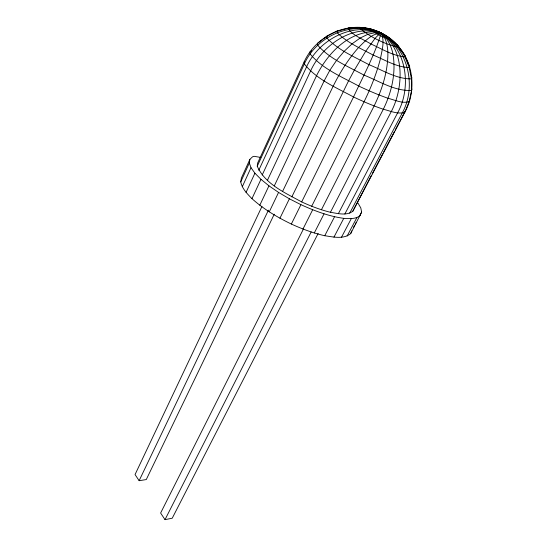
<?xml version="1.0" encoding="UTF-8"?>
<svg xmlns="http://www.w3.org/2000/svg" width="547" height="547" viewBox="0 0 547 547"><rect width="100%" height="100%" fill="white"/><g stroke="black" fill="none" stroke-linecap="round" stroke-linejoin="round"><path stroke-width="0.82" d="M257.254 166.22L257.651 163.02L304.228 61.722C315.434 37.039 344.808 21.798 371.283 29.162C378.162 31.384 385.307 34.352 390.736 39.152C412.828 55.917 417.935 88.402 404.835 112.258L352.774 211.32C346.292 216.003 337.656 213.412 330.436 212.284C320.508 209.85 310.949 206.185 301.671 201.925C285.363 192.9 265.165 184.264 257.254 166.22L304.344 63.931C317.301 34.557 355.618 19.036 384.432 34.789M357.929 203.012L360.794 207.942L361.629 212.14L350.668 233.631C343.42 239.565 333.171 236.913 324.747 235.73C313.205 233.125 302.094 228.967 291.353 224.051C277.247 217.241 263.627 209.173 251.962 198.65C247.251 193.843 242.123 188.756 240.735 181.905L249.329 163.027L249.883 159.355L252.564 156.784L254.109 156.312L260.816 157.44M240.735 181.905L241.391 178.035L249.883 159.355M409.758 100.033L404.835 112.258C397.717 114.644 390.23 110.87 383.324 109.243C373.143 105.803 363.256 101.571 353.54 96.976C336.391 87.588 316.706 79.671 304.344 63.931L304.228 61.722M411.946 88.97L409.142 101.701C402.1 103.725 394.886 99.978 388.124 98.31C378.127 94.822 368.404 90.624 358.846 86.091C341.923 76.867 322.709 69.1 310.122 53.982L309.937 51.917L311.667 50.816M350.668 233.631L351.796 230.841M411.932 77.688L411.426 78.891L411.385 90.426C394.661 91.246 379.194 81.106 364.028 75.13C347.995 66.447 330.012 59.11 317.718 45.21L317.458 43.35L322.176 39.965M352.774 211.32L371.42 175.334M242.287 186.746L250.998 167.69L249.329 163.027M246.054 192.4L254.909 173.194L250.998 167.69M258.772 170.261L306.47 67.062C319.25 38.126 357.02 19.159 386.168 35.76M262.198 174.999L310.573 71.028C322.853 43.466 358.531 19.323 387.7 36.683M251.962 198.65L260.96 179.32L254.909 173.194M267.442 180.264L316.549 75.677C327.393 53.845 347.475 32.382 373.396 31.747C387.673 32.964 398.291 44.704 405.306 56.232L404.924 56.902L409.252 67.554L411.426 78.891C396.343 79.041 382.538 70.105 368.849 64.621C354.347 56.813 338.292 50.174 326.846 37.989L326.525 36.376L337.834 30.666L339.42 30.714M259.798 205.234L268.953 185.823L260.96 179.32M261.938 206.513L135.054 474.564L139.129 480.697L146.268 479.569L274.259 214.192M274.32 185.83L324.173 80.826L329.868 70.262L336.624 60.273L344.152 51.322L352.104 43.801L360.117 38.051L367.844 34.304L374.941 32.676L381.129 33.189L389.915 38.208L398.442 46.16L398.907 46.939L398.613 47.363C384.555 44.013 369.998 37.264 359.222 27.678L347.837 28.362L336.788 31.302L337.143 32.635C347.16 42.728 360.705 48.416 373.081 55.028C384.746 59.787 396.411 67.219 409.252 67.554L409.703 66.618L404.595 55.035L403.419 53.934M139.129 480.697L268.44 210.151M269.254 211.867L278.567 192.421L268.953 185.823M282.56 191.464L333.144 86.255C339.995 72.368 348.289 59.131 358.565 47.521C364.87 41.401 371.645 33.415 381.129 33.189L390.517 38.769M279.934 218.232L289.39 198.8L278.567 192.421M291.811 196.906L348.542 80.915L354.299 70.255L365.663 51.315L375.126 38.283L378.633 34.68L381.129 33.189L390.736 39.152C383.679 38.071 376.056 33.976 370.476 29.312L359.222 27.678L359.694 27.35L371.283 29.162C385.58 33.688 397.778 43.712 404.924 56.902C392.732 55.808 381.758 48.82 370.75 43.897C363.085 39.104 353.164 35.883 347.837 28.362L348.589 27.876L354.442 27.74M301.671 201.925L353.54 96.976C363.235 75.992 374.592 55.425 381.129 33.189L380.596 32.82M291.353 224.051L300.939 204.667C314.6 210.889 328.815 216.304 343.762 218.356C349.348 218.629 355.755 219.374 360.329 215.429M311.694 206.274L364.049 101.79C370.866 87.917 376.637 73.483 380.5 58.495C381.895 50.317 385.109 41.093 381.129 33.189L378.647 31.897M302.976 229.049L312.672 209.761M303.674 228.55L160.62 513.038L165.009 519.65L172.237 518.207L318.156 233.466M321.424 209.774L374.121 105.94C382.291 89.147 388.158 70.775 387.885 51.938C387.317 44.034 385.498 33.729 376.76 31.063M165.009 519.65L311.175 231.962M314.279 232.995L324.05 213.843M330.436 212.284L383.324 109.243C391.679 92.258 396.192 72.84 392.958 53.968C390.825 43.678 384.712 31.931 373.334 30.194M324.747 235.73L334.566 216.742M338.354 213.699L391.262 111.581C404.951 85.763 405.71 39.514 371.851 29.545M344.856 213.993L397.621 112.873C413.464 84.388 405.457 38.618 370.688 29.141L370.476 29.312C405.532 38.003 418.838 83.226 402.189 113.085L349.711 213.18M333.937 237.159L343.762 218.356M372.213 173.823L382.914 153.454M383.707 151.943L394.408 131.574M395.201 130.063L405.505 110.446M341.485 237.248L351.283 218.643M347.113 236.044L356.856 217.644M353.67 227.142L354.463 225.644M355.263 224.147L356.056 222.643M359.639 215.894L361.629 212.14M323.434 38.994L327.851 35.589M356.863 27.61C365.772 27.042 374.627 29.853 382.551 33.798M368.562 29.08L370.21 29.312M362.784 27.835L364.028 28.225M289.39 198.8L300.939 204.667M397.238 45.045L398.175 46.433M399.57 48.519L400.965 50.604"/></g></svg>
